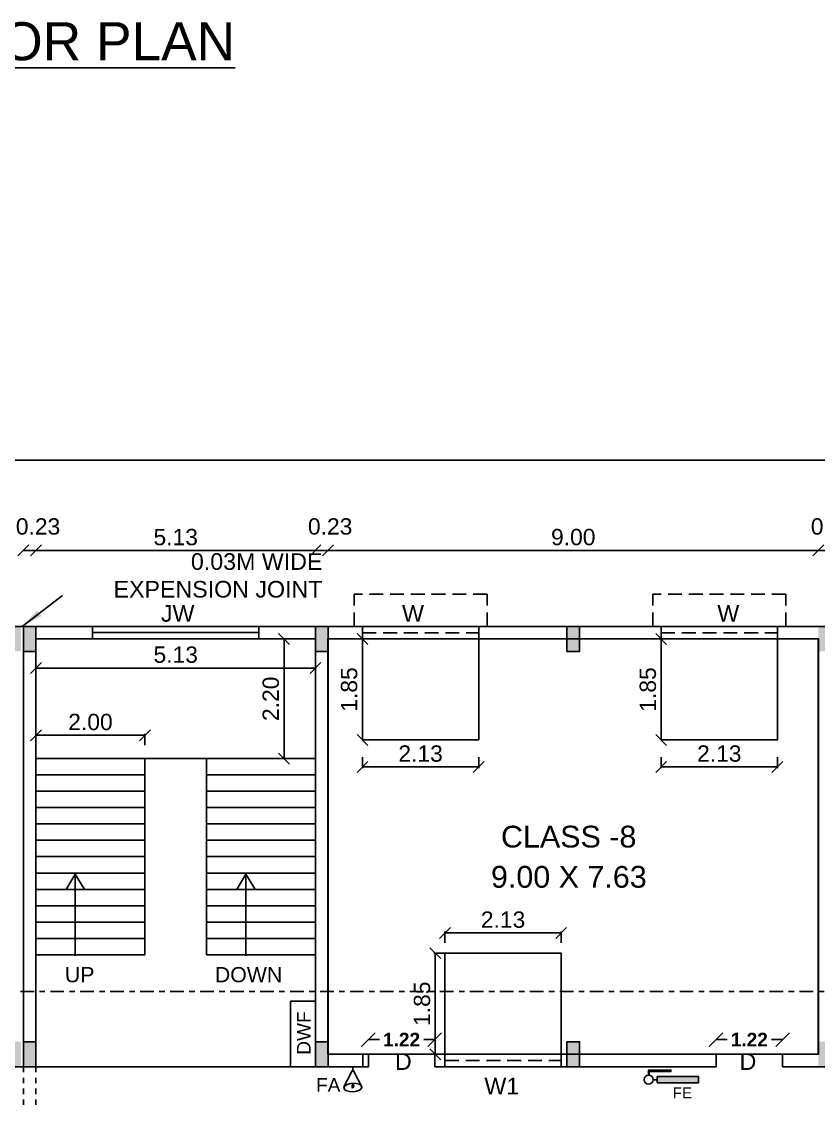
# Model space of a CAD drawing. Header units: metres. Extents: x -7227 to 737, y -45 to 4679.
# Drawn here: x 665.66 to 680.28, y 5.96 to 25.76 of the extents above; entities that cross this region are included whole.
import ezdxf

# ---------------------------------------------------------------- set-up
doc = ezdxf.new("R2010")
doc.units = ezdxf.units.M
doc.header["$LTSCALE"] = 0.2
doc.header["$MEASUREMENT"] = 0
for name, pattern in [('CENTER', [2, 1.25, -0.25, 0.25, -0.25]), ('DASHED2', [0.375, 0.25, -0.125]), ('HIDDEN', [9.525, 6.35, -3.175])]:
    doc.linetypes.add(name, pattern=pattern)
for name, color, linetype in [('BLK_1_FLR_0_REGULAR_ROOM_3', 117, 'Continuous'), ('BLK_1_FLR_1_BLT_UP_AREA', 26, 'Continuous'), ('BLK_1_FLR_1_CARPET_AREA', 10, 'Continuous'), ('BLK_1_FLR_1_EXIT_WIDTH_DOOR', 1, 'Continuous'), ('BLK_1_FLR_1_ROOM_3_LIGHT_VENTILATION_1', 117, 'Continuous')]:
    doc.layers.add(name, color=color, linetype=linetype)
doc.layers.add('line', color=7, linetype='Continuous', lineweight=25)
doc.styles.add('ld', font='arial.ttf', dxfattribs={"height": 0.3})
doc.styles.get("Standard").update_dxf_attribs({"font": 'arial.ttf', "height": 0.3})
doc.styles.add('style 1', font='arialbd.ttf', dxfattribs={"height": 0.25})
doc.styles.add('style2', font='arial.ttf', dxfattribs={"height": 60})
doc.dimstyles.new('11', dxfattribs={"dimtxt": 0.25, "dimasz": 0.25, "dimexe": 0.18, "dimexo": 0.0625, "dimgap": 0.09, "dimtad": 0, "dimzin": 0, "dimdsep": 46, "dimtxsty": 'style 1', "dimblk": 'OBLIQUE', "dimcen": 0, "dimse1": 1, "dimse2": 1, "dimadec": 0, "dimazin": 0, "dimtfac": 1, "dimtdec": 4, "dimtofl": 0, "dimtmove": 0, "dimatfit": 3, "dimfxl": 0, "dimtolj": 1, "dimtzin": 0, "dimarcsym": 0})
doc.dimstyles.new('DCR', dxfattribs={"dimtxt": 0.3, "dimasz": 0.2, "dimexe": 0.025, "dimexo": 0, "dimgap": 0.09, "dimtad": 1, "dimzin": 0, "dimdsep": 46, "dimtxsty": 'Standard', "dimblk": 'OBLIQUE', "dimcen": 0.09, "dimadec": 0, "dimazin": 0, "dimtfac": 1, "dimtofl": 0, "dimtmove": 0, "dimatfit": 3, "dimfxl": 0, "dimtolj": 1, "dimtzin": 0, "dimarcsym": 0})

# ---------------------------------------------------------------- blocks, each defined once
blk = doc.blocks.new('_OBLIQUE')
at = {"layer": 'line', "color": 0, "linetype": 'ByBlock', "lineweight": -2}
blk.add_line((-0.5, -0.5), (0.5, 0.5), dxfattribs=at)
blk = doc.blocks.new('*D62')
at = {"color": 0, "linetype": 'HIDDEN', "lineweight": -2}
for p, q in [((665.922, 12.483), (665.922, 12.688)), ((667.922, 12.483), (667.922, 12.688))]:
    blk.add_line(p, q, dxfattribs=at)
at = {"color": 0, "lineweight": -2}
blk.add_line((665.922, 12.663), (667.922, 12.663), dxfattribs=at)
at = {"layer": 'Defpoints', "color": 0}
for p in [(667.922, 12.663), (665.922, 12.235), (667.922, 12.235)]:
    blk.add_point(p, dxfattribs=at)
at = {"color": 0, "lineweight": -2, "xscale": 0.2, "yscale": 0.2, "zscale": 0.2, "rotation": 180}
blk.add_blockref('_OBLIQUE', (665.922, 12.663), dxfattribs=at)
at = {"color": 0, "lineweight": -2, "xscale": 0.2, "yscale": 0.2, "zscale": 0.2}
blk.add_blockref('_OBLIQUE', (667.922, 12.663), dxfattribs=at)
at = {"color": 0, "insert": (666.922, 12.906), "char_height": 0.3, "attachment_point": 5}
blk.add_mtext('\\A1;2.00', dxfattribs=at)
blk = doc.blocks.new('*D63')
at = {"color": 0, "linetype": 'HIDDEN', "lineweight": -2}
for p, q in [((665.922, 14.078), (665.922, 13.873)), ((671.053, 14.078), (671.053, 13.873))]:
    blk.add_line(p, q, dxfattribs=at)
at = {"color": 0, "lineweight": -2}
blk.add_line((671.053, 13.898), (665.922, 13.898), dxfattribs=at)
at = {"layer": 'Defpoints', "color": 0}
for p in [(665.922, 14.432), (671.053, 14.432), (665.922, 13.898)]:
    blk.add_point(p, dxfattribs=at)
at = {"color": 0, "lineweight": -2, "xscale": 0.2, "yscale": 0.2, "zscale": 0.2, "rotation": 180}
blk.add_blockref('_OBLIQUE', (665.922, 13.898), dxfattribs=at)
at = {"color": 0, "lineweight": -2, "xscale": 0.2, "yscale": 0.2, "zscale": 0.2}
blk.add_blockref('_OBLIQUE', (671.053, 13.898), dxfattribs=at)
at = {"color": 0, "insert": (668.487, 14.142), "char_height": 0.3, "attachment_point": 5}
blk.add_mtext('\\A1;5.13', dxfattribs=at)
blk = doc.blocks.new('*D186')
at = {"color": 0, "linetype": 'HIDDEN', "lineweight": -2}
for p, q in [((639.024, 17.532), (639.024, 17.737)), ((689.743, 17.532), (689.743, 17.737))]:
    blk.add_line(p, q, dxfattribs=at)
at = {"color": 0, "lineweight": -2}
blk.add_line((639.024, 17.712), (689.743, 17.712), dxfattribs=at)
at = {"layer": 'Defpoints', "color": 0}
for p in [(689.743, 17.712), (639.024, 14.662), (689.743, 14.662)]:
    blk.add_point(p, dxfattribs=at)
at = {"color": 0, "lineweight": -2, "xscale": 0.2, "yscale": 0.2, "zscale": 0.2, "rotation": 180}
blk.add_blockref('_OBLIQUE', (639.024, 17.712), dxfattribs=at)
at = {"color": 0, "lineweight": -2, "xscale": 0.2, "yscale": 0.2, "zscale": 0.2}
blk.add_blockref('_OBLIQUE', (689.743, 17.712), dxfattribs=at)
at = {"color": 0, "insert": (664.663, 17.955), "char_height": 0.3, "attachment_point": 5}
blk.add_mtext('\\A1;50.72', dxfattribs=at)
blk = doc.blocks.new('*D72')
at = {"color": 0, "lineweight": -2}
blk.add_line((665.922, 16.057), (671.053, 16.057), dxfattribs=at)
at = {"layer": 'Defpoints', "color": 0}
for p in [(671.053, 16.057), (665.922, 14.432), (671.053, 14.432)]:
    blk.add_point(p, dxfattribs=at)
at = {"color": 0, "lineweight": -2, "xscale": 0.2, "yscale": 0.2, "zscale": 0.2, "rotation": 180}
blk.add_blockref('_OBLIQUE', (665.922, 16.057), dxfattribs=at)
at = {"color": 0, "lineweight": -2, "xscale": 0.2, "yscale": 0.2, "zscale": 0.2}
blk.add_blockref('_OBLIQUE', (671.053, 16.057), dxfattribs=at)
at = {"color": 0, "insert": (668.487, 16.3), "char_height": 0.3, "attachment_point": 5}
blk.add_mtext('\\A1;5.13', dxfattribs=at)
blk = doc.blocks.new('*D190')
at = {"color": 0, "lineweight": -2}
blk.add_line((671.283, 16.057), (680.283, 16.057), dxfattribs=at)
at = {"layer": 'Defpoints', "color": 0}
for p in [(680.283, 16.057), (671.283, 14.432), (680.283, 14.432)]:
    blk.add_point(p, dxfattribs=at)
at = {"color": 0, "lineweight": -2, "xscale": 0.2, "yscale": 0.2, "zscale": 0.2, "rotation": 180}
blk.add_blockref('_OBLIQUE', (671.283, 16.057), dxfattribs=at)
at = {"color": 0, "lineweight": -2, "xscale": 0.2, "yscale": 0.2, "zscale": 0.2}
blk.add_blockref('_OBLIQUE', (680.283, 16.057), dxfattribs=at)
at = {"color": 0, "insert": (675.783, 16.3), "char_height": 0.3, "attachment_point": 5}
blk.add_mtext('\\A1;9.00', dxfattribs=at)
blk = doc.blocks.new('*D75')
at = {"color": 0, "lineweight": -2}
blk.add_line((665.922, 16.057), (665.692, 16.057), dxfattribs=at)
at = {"layer": 'Defpoints', "color": 0}
for p in [(665.692, 16.057), (665.692, 14.432), (665.922, 14.432)]:
    blk.add_point(p, dxfattribs=at)
at = {"color": 0, "lineweight": -2, "xscale": 0.2, "yscale": 0.2, "zscale": 0.2, "rotation": 180}
blk.add_blockref('_OBLIQUE', (665.692, 16.057), dxfattribs=at)
at = {"color": 0, "lineweight": -2, "xscale": 0.2, "yscale": 0.2, "zscale": 0.2}
blk.add_blockref('_OBLIQUE', (665.922, 16.057), dxfattribs=at)
at = {"color": 0, "insert": (665.96, 16.495), "char_height": 0.3, "attachment_point": 5}
blk.add_mtext('\\A1;0.23', dxfattribs=at)
blk = doc.blocks.new('*D76')
at = {"color": 0, "lineweight": -2}
blk.add_line((671.283, 16.057), (671.053, 16.057), dxfattribs=at)
at = {"layer": 'Defpoints', "color": 0}
for p in [(671.053, 16.057), (671.053, 14.432), (671.283, 14.432)]:
    blk.add_point(p, dxfattribs=at)
at = {"color": 0, "lineweight": -2, "xscale": 0.2, "yscale": 0.2, "zscale": 0.2, "rotation": 180}
blk.add_blockref('_OBLIQUE', (671.053, 16.057), dxfattribs=at)
at = {"color": 0, "lineweight": -2, "xscale": 0.2, "yscale": 0.2, "zscale": 0.2}
blk.add_blockref('_OBLIQUE', (671.283, 16.057), dxfattribs=at)
at = {"color": 0, "insert": (671.321, 16.495), "char_height": 0.3, "attachment_point": 5}
blk.add_mtext('\\A1;0.23', dxfattribs=at)
blk = doc.blocks.new('*D77')
at = {"color": 0, "lineweight": -2}
blk.add_line((680.513, 16.057), (680.283, 16.057), dxfattribs=at)
at = {"layer": 'Defpoints', "color": 0}
for p in [(680.283, 16.057), (680.283, 14.432), (680.513, 14.432)]:
    blk.add_point(p, dxfattribs=at)
at = {"color": 0, "lineweight": -2, "xscale": 0.2, "yscale": 0.2, "zscale": 0.2, "rotation": 180}
blk.add_blockref('_OBLIQUE', (680.283, 16.057), dxfattribs=at)
at = {"color": 0, "lineweight": -2, "xscale": 0.2, "yscale": 0.2, "zscale": 0.2}
blk.add_blockref('_OBLIQUE', (680.513, 16.057), dxfattribs=at)
at = {"color": 0, "insert": (680.551, 16.495), "char_height": 0.3, "attachment_point": 5}
blk.add_mtext('\\A1;0.23', dxfattribs=at)
blk = doc.blocks.new('*D203')
at = {"color": 0, "linetype": 'HIDDEN', "lineweight": -2}
for p, q in [((670.655, 14.432), (670.45, 14.432)), ((670.655, 12.235), (670.45, 12.235))]:
    blk.add_line(p, q, dxfattribs=at)
at = {"color": 0, "lineweight": -2}
blk.add_line((670.475, 12.235), (670.475, 14.432), dxfattribs=at)
at = {"layer": 'Defpoints', "color": 0}
for p in [(670.475, 14.432), (671.053, 14.432), (671.053, 12.235)]:
    blk.add_point(p, dxfattribs=at)
at = {"color": 0, "lineweight": -2, "xscale": 0.2, "yscale": 0.2, "zscale": 0.2}
for p, rotation in [((670.475, 14.432), 90), ((670.475, 12.235), 270)]:
    blk.add_blockref('_OBLIQUE', p, dxfattribs=dict(at, rotation=rotation))
at = {"color": 0, "insert": (670.232, 13.333), "char_height": 0.3, "attachment_point": 5, "rotation": 90}
blk.add_mtext('\\A1;2.20', dxfattribs=at)
blk = doc.blocks.new('*D324')
at = {"color": 0, "linetype": 'HIDDEN', "lineweight": -2}
for p, q in [((677.396, 14.432), (677.421, 14.432)), ((677.396, 12.577), (677.421, 12.577))]:
    blk.add_line(p, q, dxfattribs=at)
at = {"color": 0, "lineweight": -2}
blk.add_line((677.396, 12.577), (677.396, 14.432), dxfattribs=at)
at = {"layer": 'Defpoints', "color": 0}
for p in [(677.396, 14.432), (677.396, 14.432), (677.396, 12.577)]:
    blk.add_point(p, dxfattribs=at)
at = {"color": 0, "lineweight": -2, "xscale": 0.2, "yscale": 0.2, "zscale": 0.2}
for p, rotation in [((677.396, 14.432), 90), ((677.396, 12.577), 270)]:
    blk.add_blockref('_OBLIQUE', p, dxfattribs=dict(at, rotation=rotation))
at = {"color": 0, "insert": (677.153, 13.504), "char_height": 0.3, "attachment_point": 5, "rotation": 90}
blk.add_mtext('\\A1;1.85', dxfattribs=at)
blk = doc.blocks.new('*D325')
at = {"color": 0, "linetype": 'HIDDEN', "lineweight": -2}
for p, q in [((677.396, 12.263), (677.396, 12.058)), ((679.53, 12.263), (679.53, 12.058))]:
    blk.add_line(p, q, dxfattribs=at)
at = {"color": 0, "lineweight": -2}
blk.add_line((677.396, 12.083), (679.53, 12.083), dxfattribs=at)
at = {"layer": 'Defpoints', "color": 0}
for p in [(677.396, 12.577), (679.53, 12.577), (679.53, 12.083)]:
    blk.add_point(p, dxfattribs=at)
at = {"color": 0, "lineweight": -2, "xscale": 0.2, "yscale": 0.2, "zscale": 0.2, "rotation": 180}
blk.add_blockref('_OBLIQUE', (677.396, 12.083), dxfattribs=at)
at = {"color": 0, "lineweight": -2, "xscale": 0.2, "yscale": 0.2, "zscale": 0.2}
blk.add_blockref('_OBLIQUE', (679.53, 12.083), dxfattribs=at)
at = {"color": 0, "insert": (678.463, 12.326), "char_height": 0.3, "attachment_point": 5}
blk.add_mtext('\\A1;2.13', dxfattribs=at)
blk = doc.blocks.new('*D326')
at = {"color": 0, "linetype": 'HIDDEN', "lineweight": -2}
for p, q in [((671.914, 14.432), (671.939, 14.432)), ((671.914, 12.577), (671.939, 12.577))]:
    blk.add_line(p, q, dxfattribs=at)
at = {"color": 0, "lineweight": -2}
blk.add_line((671.914, 12.577), (671.914, 14.432), dxfattribs=at)
at = {"layer": 'Defpoints', "color": 0}
for p in [(671.914, 14.432), (671.914, 14.432), (671.914, 12.577)]:
    blk.add_point(p, dxfattribs=at)
at = {"color": 0, "lineweight": -2, "xscale": 0.2, "yscale": 0.2, "zscale": 0.2}
for p, rotation in [((671.914, 14.432), 90), ((671.914, 12.577), 270)]:
    blk.add_blockref('_OBLIQUE', p, dxfattribs=dict(at, rotation=rotation))
at = {"color": 0, "insert": (671.67, 13.504), "char_height": 0.3, "attachment_point": 5, "rotation": 90}
blk.add_mtext('\\A1;1.85', dxfattribs=at)
blk = doc.blocks.new('*D327')
at = {"color": 0, "linetype": 'HIDDEN', "lineweight": -2}
for p, q in [((671.914, 12.263), (671.914, 12.058)), ((674.047, 12.263), (674.047, 12.058))]:
    blk.add_line(p, q, dxfattribs=at)
at = {"color": 0, "lineweight": -2}
blk.add_line((671.914, 12.083), (674.047, 12.083), dxfattribs=at)
at = {"layer": 'Defpoints', "color": 0}
for p in [(671.914, 12.577), (674.047, 12.577), (674.047, 12.083)]:
    blk.add_point(p, dxfattribs=at)
at = {"color": 0, "lineweight": -2, "xscale": 0.2, "yscale": 0.2, "zscale": 0.2, "rotation": 180}
blk.add_blockref('_OBLIQUE', (671.914, 12.083), dxfattribs=at)
at = {"color": 0, "lineweight": -2, "xscale": 0.2, "yscale": 0.2, "zscale": 0.2}
blk.add_blockref('_OBLIQUE', (674.047, 12.083), dxfattribs=at)
at = {"color": 0, "insert": (672.981, 12.326), "char_height": 0.3, "attachment_point": 5}
blk.add_mtext('\\A1;2.13', dxfattribs=at)
blk = doc.blocks.new('*D338')
at = {"color": 0, "linetype": 'HIDDEN', "lineweight": -2}
for p, q in [((673.429, 8.854), (673.429, 9.059)), ((675.562, 8.854), (675.562, 9.059))]:
    blk.add_line(p, q, dxfattribs=at)
at = {"color": 0, "lineweight": -2}
blk.add_line((673.429, 9.034), (675.562, 9.034), dxfattribs=at)
at = {"layer": 'Defpoints', "color": 0}
for p in [(675.562, 9.034), (673.429, 8.663), (675.562, 8.663)]:
    blk.add_point(p, dxfattribs=at)
at = {"color": 0, "lineweight": -2, "xscale": 0.2, "yscale": 0.2, "zscale": 0.2, "rotation": 180}
blk.add_blockref('_OBLIQUE', (673.429, 9.034), dxfattribs=at)
at = {"color": 0, "lineweight": -2, "xscale": 0.2, "yscale": 0.2, "zscale": 0.2}
blk.add_blockref('_OBLIQUE', (675.562, 9.034), dxfattribs=at)
at = {"color": 0, "insert": (674.495, 9.277), "char_height": 0.3, "attachment_point": 5}
blk.add_mtext('\\A1;2.13', dxfattribs=at)
blk = doc.blocks.new('*D339')
at = {"color": 0, "linetype": 'HIDDEN', "lineweight": -2}
for p, q in [((673.429, 8.663), (673.226, 8.663)), ((673.429, 6.808), (673.226, 6.808))]:
    blk.add_line(p, q, dxfattribs=at)
at = {"color": 0, "lineweight": -2}
blk.add_line((673.251, 8.663), (673.251, 6.808), dxfattribs=at)
at = {"layer": 'Defpoints', "color": 0}
for p in [(673.429, 8.663), (673.251, 6.808), (673.429, 6.808)]:
    blk.add_point(p, dxfattribs=at)
at = {"color": 0, "lineweight": -2, "xscale": 0.2, "yscale": 0.2, "zscale": 0.2}
for p, rotation in [((673.251, 8.663), 90), ((673.251, 6.808), 270)]:
    blk.add_blockref('_OBLIQUE', p, dxfattribs=dict(at, rotation=rotation))
at = {"color": 0, "insert": (673.008, 7.735), "char_height": 0.3, "attachment_point": 5, "rotation": 90}
blk.add_mtext('\\A1;1.85', dxfattribs=at)
blk = doc.blocks.new('*D349')
at = {"layer": 'BLK_1_FLR_1_EXIT_WIDTH_DOOR', "color": 2, "lineweight": -2}
for p, q in [((672.022, 7.077), (672.225, 7.077)), ((673.242, 7.077), (673.039, 7.077))]:
    blk.add_line(p, q, dxfattribs=at)
at = {"layer": 'Defpoints', "color": 0}
for p in [(673.242, 7.077), (672.022, 6.808), (673.242, 6.808)]:
    blk.add_point(p, dxfattribs=at)
at = {"layer": 'BLK_1_FLR_1_EXIT_WIDTH_DOOR', "color": 2, "lineweight": -2, "xscale": 0.25, "yscale": 0.25, "zscale": 0.25, "rotation": 180}
blk.add_blockref('_OBLIQUE', (672.022, 7.077), dxfattribs=at)
at = {"layer": 'BLK_1_FLR_1_EXIT_WIDTH_DOOR', "color": 2, "lineweight": -2, "xscale": 0.25, "yscale": 0.25, "zscale": 0.25}
blk.add_blockref('_OBLIQUE', (673.242, 7.077), dxfattribs=at)
at = {"layer": 'BLK_1_FLR_1_EXIT_WIDTH_DOOR', "color": 2, "lineweight": 20, "insert": (672.632, 7.077), "char_height": 0.25, "attachment_point": 5, "style": 'style 1'}
blk.add_mtext('\\A1;1.22', dxfattribs=at)
blk = doc.blocks.new('*D350')
at = {"layer": 'BLK_1_FLR_1_EXIT_WIDTH_DOOR', "color": 2, "lineweight": -2}
for p, q in [((678.404, 7.077), (678.607, 7.077)), ((679.624, 7.077), (679.421, 7.077))]:
    blk.add_line(p, q, dxfattribs=at)
at = {"layer": 'Defpoints', "color": 0}
for p in [(679.624, 7.077), (678.404, 6.808), (679.624, 6.808)]:
    blk.add_point(p, dxfattribs=at)
at = {"layer": 'BLK_1_FLR_1_EXIT_WIDTH_DOOR', "color": 2, "lineweight": -2, "xscale": 0.25, "yscale": 0.25, "zscale": 0.25, "rotation": 180}
blk.add_blockref('_OBLIQUE', (678.404, 7.077), dxfattribs=at)
at = {"layer": 'BLK_1_FLR_1_EXIT_WIDTH_DOOR', "color": 2, "lineweight": -2, "xscale": 0.25, "yscale": 0.25, "zscale": 0.25}
blk.add_blockref('_OBLIQUE', (679.624, 7.077), dxfattribs=at)
at = {"layer": 'BLK_1_FLR_1_EXIT_WIDTH_DOOR', "color": 2, "lineweight": 20, "insert": (679.014, 7.077), "char_height": 0.25, "attachment_point": 5, "style": 'style 1'}
blk.add_mtext('\\A1;1.22', dxfattribs=at)

msp = doc.modelspace()

# ---------------------------------------------------------------- hatches: boundary and pattern name
h = msp.add_hatch(color=256)
h.dxf.hatch_style = 1
h.paths.add_polyline_path([(639.254, 14.665), (639.024, 14.665), (639.024, 14.205), (639.254, 14.205)])
h.paths.add_polyline_path([(646.984, 14.665), (646.754, 14.665), (646.754, 14.205), (646.984, 14.205)])
h.paths.add_polyline_path([(639.254, 7.038), (639.024, 7.038), (639.024, 6.578), (639.254, 6.578)])
h.paths.add_polyline_path([(646.754, 6.578), (646.984, 6.578), (646.984, 7.038), (646.754, 7.038)])
h.paths.add_polyline_path([(656.124, 14.205), (656.354, 14.205), (656.354, 14.665), (656.124, 14.665)])
h.paths.add_polyline_path([(656.354, 7.038), (656.124, 7.038), (656.124, 6.578), (656.354, 6.578)])
h.paths.add_polyline_path([(665.647, 14.665), (665.417, 14.665), (665.417, 14.205), (665.647, 14.205)])
h.paths.add_polyline_path([(665.922, 14.665), (665.692, 14.665), (665.692, 14.205), (665.922, 14.205)])
h.paths.add_polyline_path([(665.692, 6.578), (665.922, 6.578), (665.922, 7.038), (665.692, 7.038)])
h.paths.add_polyline_path([(665.417, 6.578), (665.647, 6.578), (665.647, 7.038), (665.417, 7.038)])
h.paths.add_polyline_path([(671.283, 14.665), (671.053, 14.665), (671.053, 14.205), (671.283, 14.205)])
h.paths.add_polyline_path([(671.283, 7.038), (671.053, 7.038), (671.053, 6.578), (671.283, 6.578)])
h.paths.add_polyline_path([(675.898, 7.038), (675.668, 7.038), (675.668, 6.578), (675.898, 6.578)])
h.paths.add_polyline_path([(675.898, 14.665), (675.668, 14.665), (675.668, 14.205), (675.898, 14.205)])
h.paths.add_polyline_path([(680.283, 14.205), (680.513, 14.205), (680.513, 14.665), (680.283, 14.665)])
h.paths.add_polyline_path([(680.283, 6.578), (680.513, 6.578), (680.513, 7.038), (680.283, 7.038)])
h.paths.add_polyline_path([(689.513, 6.578), (689.743, 6.578), (689.743, 7.038), (689.513, 7.038)])
h.paths.add_polyline_path([(684.898, 6.578), (685.128, 6.578), (685.128, 7.038), (684.898, 7.038)])
h.paths.add_polyline_path([(689.743, 14.665), (689.513, 14.665), (689.513, 14.205), (689.743, 14.205)])
h.paths.add_polyline_path([(685.128, 14.665), (684.898, 14.665), (684.898, 14.205), (685.128, 14.205)])
h.paths.add_polyline_path([(689.513, 4.118), (689.743, 4.118), (689.743, 4.578), (689.513, 4.578)])
h.paths.add_polyline_path([(680.513, -4.567), (680.283, -4.567), (680.283, -5.027), (680.513, -5.027)])
h.paths.add_polyline_path([(680.513, 4.578), (680.283, 4.578), (680.283, 4.118), (680.513, 4.118)])
h.paths.add_polyline_path([(671.283, 4.578), (671.053, 4.578), (671.053, 4.118), (671.283, 4.118)])
h.paths.add_polyline_path([(671.283, -4.567), (671.053, -4.567), (671.053, -5.027), (671.283, -5.027)])
h.paths.add_polyline_path([(656.124, 4.118), (656.354, 4.118), (656.354, 4.578), (656.124, 4.578)])
h.paths.add_polyline_path([(656.124, -5.027), (656.354, -5.027), (656.354, -4.567), (656.124, -4.567)])
h.paths.add_polyline_path([(646.984, -4.567), (646.754, -4.567), (646.754, -5.027), (646.984, -5.027)])
h.paths.add_polyline_path([(646.754, 4.118), (646.984, 4.118), (646.984, 4.578), (646.754, 4.578)])
h.paths.add_polyline_path([(639.254, 4.578), (639.024, 4.578), (639.024, 4.118), (639.254, 4.118)])
h.paths.add_polyline_path([(639.254, -4.567), (639.024, -4.567), (639.024, -5.027), (639.254, -5.027)])
at = {"ltscale": 0.04}
h = msp.add_hatch(color=256, dxfattribs=at)
h.dxf.hatch_style = 1
h.paths.add_polyline_path([(677.324, 6.398), (677.324, 6.284), (678.081, 6.284), (678.081, 6.398)])

# ---------------------------------------------------------------- linework, layer by layer
at = {"linetype": 'HIDDEN', "ltscale": 0.2}
for p, q in [((671.761, 14.662), (671.761, 15.251)), ((674.2, 15.251), (671.761, 15.251)), ((674.2, 14.662), (674.2, 15.251)), ((677.244, 14.662), (677.244, 15.251)), ((679.683, 15.251), (677.244, 15.251)), ((679.683, 14.662), (679.683, 15.251))]:
    msp.add_line(p, q, dxfattribs=at)
for p, q in [((639.024, 14.662), (689.743, 14.662)), ((666.962, 14.432), (666.962, 14.662)), ((670.012, 14.432), (670.012, 14.662)), ((671.914, 14.432), (671.914, 14.66)), ((674.047, 14.432), (674.047, 14.66)), ((677.396, 14.432), (677.396, 14.66)), ((679.53, 14.432), (679.53, 14.66)), ((670.012, 14.547), (666.962, 14.547)), ((665.922, 14.432), (671.053, 14.432)), ((671.283, 14.432), (675.668, 14.432)), ((675.898, 14.432), (680.283, 14.432)), ((680.283, 14.432), (680.283, 6.808)), ((666.643, 10.112), (666.482, 9.847)), ((666.642, 8.612), (666.643, 10.112)), ((666.643, 10.112), (666.804, 9.847)), ((669.775, 10.112), (669.614, 9.847)), ((669.775, 8.612), (669.775, 10.112)), ((669.775, 10.112), (669.936, 9.847)), ((671.053, 8.935), (669.053, 8.935)), ((671.283, 6.808), (672.022, 6.808)), ((672.022, 6.808), (672.022, 6.578)), ((673.242, 6.808), (675.668, 6.808)), ((673.242, 6.808), (673.242, 6.578)), ((673.429, 6.808), (673.429, 6.58)), ((675.562, 6.808), (675.562, 6.58)), ((675.898, 6.808), (678.404, 6.808)), ((678.404, 6.808), (678.404, 6.578)), ((679.624, 6.808), (680.283, 6.808)), ((679.624, 6.808), (679.624, 6.578)), ((679.624, 6.808), (679.624, 6.578)), ((665.034, 6.578), (672.022, 6.578)), ((671.739, 6.505), (671.739, 6.578)), ((673.242, 6.578), (678.404, 6.578)), ((679.624, 6.578), (681.298, 6.578)), ((671.574, 6.207), (671.714, 6.481)), ((671.903, 6.207), (671.763, 6.481)), ((677.247, 6.341), (677.324, 6.341))]:
    msp.add_line(p, q)
at = {"color": 4, "linetype": 'HIDDEN', "ltscale": 0.2}
for p, q in [((671.914, 14.546), (674.047, 14.546)), ((677.396, 14.546), (679.53, 14.546)), ((673.429, 6.694), (675.562, 6.694))]:
    msp.add_line(p, q, dxfattribs=at)
at = {"color": 1}
for p, q in [((665.692, 14.432), (665.692, 6.808)), ((665.922, 14.432), (665.922, 8.015)), ((671.053, 14.432), (671.053, 6.578)), ((671.283, 14.432), (671.283, 6.808)), ((671.053, 12.235), (665.922, 12.235)), ((667.922, 12.235), (667.92, 8.635)), ((669.053, 12.235), (669.053, 8.635)), ((667.922, 11.935), (665.922, 11.935)), ((671.053, 11.935), (669.053, 11.935)), ((667.922, 11.635), (665.922, 11.635)), ((671.053, 11.635), (669.053, 11.635)), ((667.921, 11.335), (665.922, 11.335)), ((671.053, 11.335), (669.053, 11.335)), ((667.921, 11.035), (665.922, 11.035)), ((671.053, 11.035), (669.053, 11.035)), ((667.921, 10.735), (665.922, 10.735)), ((671.053, 10.735), (669.053, 10.735)), ((667.921, 10.435), (665.922, 10.435)), ((671.053, 10.435), (669.053, 10.435)), ((667.921, 10.135), (665.922, 10.135)), ((671.053, 10.135), (669.053, 10.135)), ((667.921, 9.835), (665.922, 9.835)), ((671.053, 9.835), (669.053, 9.835)), ((667.921, 9.535), (665.922, 9.535)), ((671.053, 9.535), (669.053, 9.535)), ((667.921, 9.235), (665.922, 9.235)), ((671.053, 9.235), (669.053, 9.235)), ((667.921, 8.935), (665.922, 8.935)), ((667.92, 8.635), (665.922, 8.635)), ((671.053, 8.635), (669.053, 8.635)), ((665.922, 8.015), (665.922, 6.578))]:
    msp.add_line(p, q, dxfattribs=at)
at = {"linetype": 'CENTER'}
msp.add_line((645.286, 7.961), (694.657, 7.961), dxfattribs=at)
at = {"linetype": 'DASHED2'}
for p, q in [((665.692, 6.578), (665.692, 4.578)), ((665.922, 6.578), (665.922, 4.578))]:
    msp.add_line(p, q, dxfattribs=at)
for points in [[(665.922, 14.202), (665.692, 14.202), (665.692, 14.662), (665.922, 14.662)], [(671.283, 14.202), (671.053, 14.202), (671.053, 14.662), (671.283, 14.662)], [(675.898, 14.202), (675.668, 14.202), (675.668, 14.662), (675.898, 14.662)], [(670.592, 7.785), (670.592, 6.578), (671.053, 6.578), (671.053, 7.785)], [(665.922, 6.578), (665.692, 6.578), (665.692, 7.038), (665.922, 7.038)], [(671.283, 6.578), (671.053, 6.578), (671.053, 7.038), (671.283, 7.038)], [(675.898, 6.578), (675.668, 6.578), (675.668, 7.038), (675.898, 7.038)], [(677.324, 6.284), (677.324, 6.398), (678.081, 6.398), (678.081, 6.284)]]:
    msp.add_lwpolyline(points, close=True)
for points in [[(677.165, 6.423), (677.165, 6.516)], [(677.165, 6.49), (677.165, 6.516), (677.576, 6.516), (677.576, 6.49), (677.177, 6.49)], [(677.177, 6.49), (677.177, 6.422)]]:
    msp.add_lwpolyline(points)
msp.add_circle((677.165, 6.341), 0.0819)
msp.add_arc((671.739, 6.48), 0.0247, 1.9134, 178.0866)
for centre, major_axis, ratio in [((671.739, 6.197), (-0.164, -0.01), 0.473513), ((671.738, 6.229), (-0.0045, -0.0461), 0.330638)]:
    msp.add_ellipse(centre, major_axis=major_axis, ratio=ratio)
at = {"layer": 'BLK_1_FLR_0_REGULAR_ROOM_3', "color": 3, "linetype": 'Continuous'}
msp.add_lwpolyline([(680.281, 14.432), (671.281, 14.432), (671.281, 6.808), (680.281, 6.808)], close=True, dxfattribs=at)
at = {"layer": 'BLK_1_FLR_1_BLT_UP_AREA', "color": 27}
msp.add_lwpolyline([(689.743, 14.662), (689.743, -5.027), (671.053, -5.027), (671.053, 4.348), (656.354, 4.348), (656.354, -5.027), (639.024, -5.027), (639.024, 14.662), (689.743, 14.662)], close=True, dxfattribs=at)
at = {"layer": 'BLK_1_FLR_1_CARPET_AREA', "color": 27}
for points in [[(680.283, 7.038), (680.283, 14.432), (675.898, 14.432), (675.898, 14.202), (675.668, 14.202), (675.668, 14.432), (671.283, 14.432), (671.283, 14.202), (671.283, 6.808), (671.921, 6.808), (671.921, 6.578), (671.053, 6.578), (671.053, 7.038), (671.053, 14.432), (665.922, 14.432), (665.922, 14.202), (665.922, 8.015), (665.922, 6.578), (665.692, 6.578), (665.034, 6.578)], [(681.293, 6.578), (679.624, 6.578), (679.624, 6.808), (680.283, 6.808)]]:
    msp.add_lwpolyline(points, dxfattribs=at)
at = {"layer": 'BLK_1_FLR_1_ROOM_3_LIGHT_VENTILATION_1', "color": 232}
for points in [[(671.914, 14.432), (674.047, 14.432), (674.047, 12.577), (671.914, 12.577)], [(677.396, 14.432), (679.53, 14.432), (679.53, 12.577), (677.396, 12.577)], [(673.429, 8.663), (675.562, 8.663), (675.562, 6.808), (673.429, 6.808)]]:
    msp.add_lwpolyline(points, close=True, dxfattribs=at)

# ---------------------------------------------------------------- texts
at = {"color": 7, "style": 'ld'}
for s, p in [('CLASS -8', (674.457, 10.603)), ('9.00 X 7.63', (674.273, 9.865))]:
    msp.add_text(s, height=0.4, dxfattribs=at).set_placement(p)
for s, width, gutter_width, insert, char_height, attachment_point, style in [('{\\LTERRACE FLOOR PLAN}', 14.12098, 1, (658.44, 25.754), 0.7, 1, 'ld'), ('0.03M WIDE \\PEXPENSION JOINT', 5.66297, 7.621, (671.179, 16.005), 0.30482, 3, 'style2'), ('JW', 5.66297, 7.621, (668.83, 15.052), 0.3048, 3, 'style2'), ('W', 5.66297, 7.621, (673.043, 15.052), 0.305, 3, 'style2'), ('W', 5.66297, 7.621, (678.83, 15.052), 0.305, 3, 'style2'), ('UP', 5.66297, 7.621, (666.452, 8.409), 0.28, 1, 'style2'), ('DOWN', 5.66297, 7.621, (669.205, 8.409), 0.28, 1, 'style2'), ('D', 5.66297, 7.621, (672.511, 6.826), 0.305, 1, 'style2'), ('D', 5.66297, 7.621, (678.835, 6.826), 0.305, 1, 'style2'), ('FA', 5.66297, 7.621, (671.509, 6.37), 0.25, 3, 'style2'), ('W1', 5.66297, 7.621, (674.791, 6.376), 0.3048, 3, 'style2'), ('FE', 5.66297, 7.621, (677.964, 6.198), 0.2, 3, 'style2')]:
    msp.add_mtext_dynamic_manual_height_columns(s, width=width, gutter_width=gutter_width, heights=[0], dxfattribs=dict(insert=insert, char_height=char_height, attachment_point=attachment_point, style=style))
at = {"insert": (670.713, 7.594), "char_height": 0.25, "attachment_point": 3, "rotation": 90, "style": 'style2'}
msp.add_mtext_dynamic_manual_height_columns('DWF', width=5.66297, gutter_width=7.621, heights=[0], dxfattribs=at)

# ---------------------------------------------------------------- dimensions: what is measured, and where the dimension line sits
at = {"color": 1}
dim = msp.add_linear_dim(base=(689.743, 17.712), p1=(639.024, 14.662), p2=(689.743, 14.662), dimstyle='DCR', override={"dimfxl": 0.18, "dimarcsym": 2}, dxfattribs=at)
dim.commit()
dim.dimension.update_dxf_attribs({"geometry": '*D186', "text_midpoint": (664.663, 17.712), "dimtype": 160})
for base, p1, p2, picture, middle in [((665.692, 16.057), (665.922, 14.432), (665.692, 14.432), '*D75', (665.96, 16.495)), ((671.053, 16.057), (671.283, 14.432), (671.053, 14.432), '*D76', (671.321, 16.495)), ((680.283, 16.057), (680.513, 14.432), (680.283, 14.432), '*D77', (680.551, 16.495))]:
    dim = msp.add_linear_dim(base=base, p1=p1, p2=p2, angle=180, dimstyle='DCR', override={"dimse1": 1, "dimse2": 1, "dimtmove": 2, "dimfxl": 1.25, "dimarcsym": 2})
    dim.commit()
    dim.dimension.update_dxf_attribs({"geometry": picture, "text_midpoint": middle, "dimtype": 161})
for p1, p2, picture, middle in [((665.922, 14.432), (671.053, 14.432), '*D72', (668.487, 16.3)), ((671.283, 14.432), (680.283, 14.432), '*D190', (675.783, 16.3))]:
    dim = msp.add_aligned_dim(p1=p1, p2=p2, distance=1.625, dimstyle='DCR', override={"dimse1": 1, "dimse2": 1, "dimfxl": 1.25, "dimarcsym": 2})
    dim.commit()
    dim.dimension.update_dxf_attribs({"geometry": picture, "text_midpoint": middle})
dim = msp.add_linear_dim(base=(670.475, 14.432), p1=(671.053, 12.235), p2=(671.053, 14.432), angle=90, dimstyle='DCR', override={"dimfxl": 0.18, "dimarcsym": 2}, dxfattribs=at)
dim.commit()
dim.dimension.update_dxf_attribs({"geometry": '*D203', "text_midpoint": (670.232, 13.333)})
at = {"color": 232}
for base, p1, p2, picture, middle in [((671.9136, 14.4317), (671.9136, 12.5771), (671.9136, 14.4317), '*D326', (671.6704, 13.5044)), ((677.3964, 14.4317), (677.3964, 12.5771), (677.3964, 14.4317), '*D324', (677.1532, 13.5044))]:
    dim = msp.add_linear_dim(base=base, p1=p1, p2=p2, angle=90, dimstyle='DCR', override={"dimfxl": 0.18, "dimarcsym": 2}, dxfattribs=at)
    dim.commit()
    dim.dimension.update_dxf_attribs({"geometry": picture, "text_midpoint": middle})
at = {"color": 1}
for p1, p2, distance, picture, middle in [((671.053, 14.432), (665.922, 14.432), 0.533, '*D63', (668.487, 14.142)), ((665.922, 12.235), (667.922, 12.235), 0.428, '*D62', (666.922, 12.906))]:
    dim = msp.add_aligned_dim(p1=p1, p2=p2, distance=distance, dimstyle='DCR', override={"dimfxl": 0.18, "dimarcsym": 2}, dxfattribs=at)
    dim.commit()
    dim.dimension.update_dxf_attribs({"geometry": picture, "text_midpoint": middle})
at = {"color": 232}
for base, p1, p2, picture, middle in [((674.047, 12.083), (671.914, 12.577), (674.047, 12.577), '*D327', (672.981, 12.083)), ((679.53, 12.083), (677.396, 12.577), (679.53, 12.577), '*D325', (678.463, 12.083)), ((675.562, 9.034), (673.429, 8.663), (675.562, 8.663), '*D338', (674.495, 9.034))]:
    dim = msp.add_linear_dim(base=base, p1=p1, p2=p2, dimstyle='DCR', override={"dimfxl": 0.18, "dimarcsym": 2}, dxfattribs=at)
    dim.commit()
    dim.dimension.update_dxf_attribs({"geometry": picture, "text_midpoint": middle, "dimtype": 160})
dim = msp.add_linear_dim(base=(673.2514, 6.8082), p1=(673.4286, 8.6628), p2=(673.4286, 6.8082), angle=90, dimstyle='DCR', override={"dimfxl": 0.18, "dimarcsym": 2}, dxfattribs=at)
dim.commit()
dim.dimension.update_dxf_attribs({"geometry": '*D339', "text_midpoint": (673.2514, 7.7355), "dimtype": 160})
at = {"layer": 'BLK_1_FLR_1_EXIT_WIDTH_DOOR', "color": 2, "lineweight": 20}
for base, p1, p2, picture, middle in [((673.242, 7.077), (672.022, 6.808), (673.242, 6.808), '*D349', (672.632, 7.077)), ((679.624, 7.077), (678.404, 6.808), (679.624, 6.808), '*D350', (679.014, 7.077))]:
    dim = msp.add_linear_dim(base=base, p1=p1, p2=p2, dimstyle='11', override={"dimclrd": 2, "dimclrt": 2, "dimfxlon": 1}, dxfattribs=at)
    dim.commit()
    dim.dimension.update_dxf_attribs({"geometry": picture, "text_midpoint": middle})

# ---------------------------------------------------------------- leaders
msp.add_leader([(665.669, 14.662), (666.408, 15.232)], dimstyle='DCR', override={"dimasz": 0.4, "dimgap": 0.09, "dimtad": 0, "dimse1": 1, "dimse2": 1, "dimfxl": 1.25, "dimarcsym": 2})

doc.saveas('drawing.dxf')
